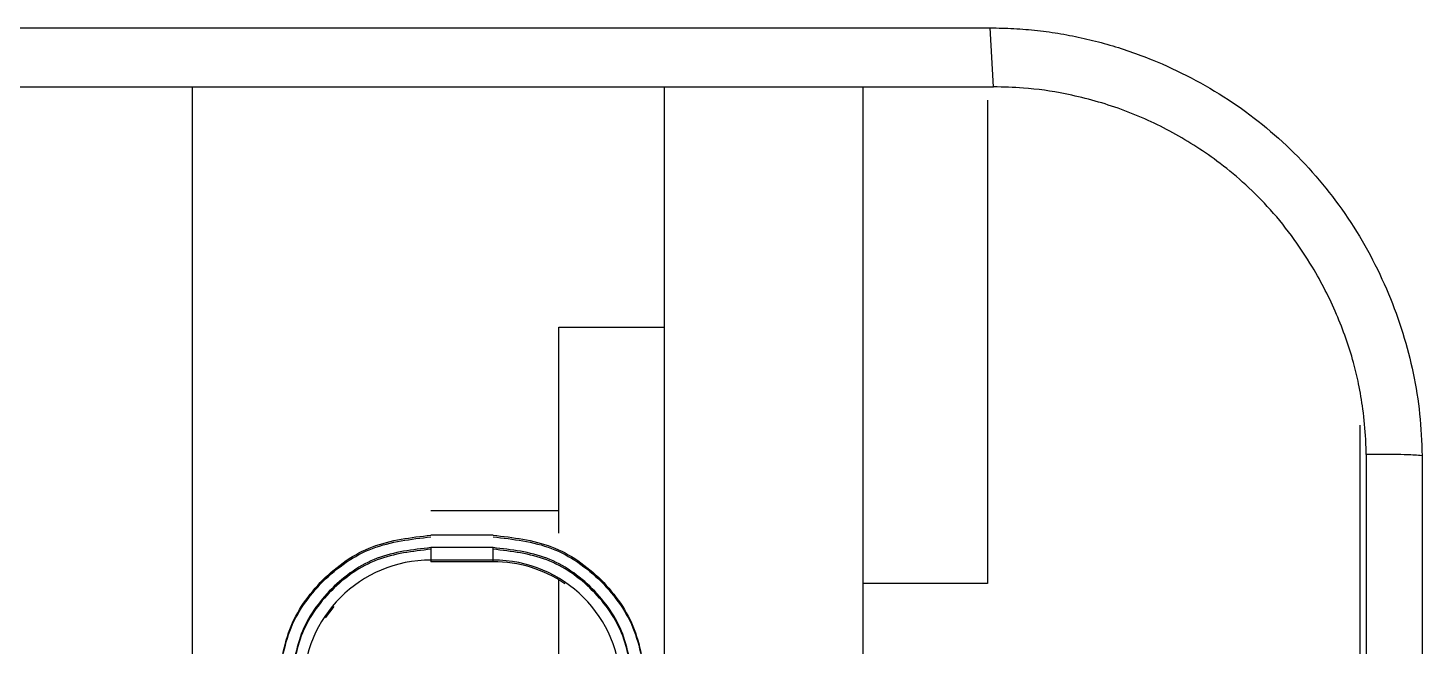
# Model space of a CAD drawing. Header units: millimetres. Extents: x 620 to 19791, y 2539 to 6969.
# Drawn here: x 4550.1 to 4561.32, y 3612.45 to 3617.43 of the extents above; entities that cross this region are included whole.
import ezdxf

# ---------------------------------------------------------------- set-up
doc = ezdxf.new("R2010")
doc.units = ezdxf.units.MM

msp = doc.modelspace()

# ---------------------------------------------------------------- linework, layer by layer
at = {"color": 7, "linetype": 'Continuous', "lineweight": 25}
for p, q in [((4546.85192, 3617.42712), (4557.84592, 3617.42718)), ((4557.87415, 3616.95281), (4557.84592, 3617.42724)), ((4546.87455, 3616.95284), (4557.87415, 3616.95284)), ((4551.42435, 3604.00364), (4551.42435, 3616.95284)), ((4551.42435, 3616.95282), (4557.87414, 3616.9528)), ((4555.22435, 3596.7429), (4555.22435, 3616.95281)), ((4556.82435, 3596.7429), (4556.82435, 3616.9528)), ((4557.82435, 3616.84608), (4557.82435, 3612.95281)), ((4554.37435, 3615.01784), (4555.22435, 3615.01784)), ((4554.37435, 3613.35968), (4554.37435, 3615.01784)), ((4560.82435, 3612.07967), (4560.82435, 3614.22975)), ((4560.87418, 3613.99275), (4560.87434, 3613.95281)), ((4561.32402, 3613.98309), (4561.32414, 3579.95294)), ((4560.87434, 3613.95281), (4560.87433, 3579.95261)), ((4553.34435, 3613.5429), (4554.37435, 3613.5429)), ((4553.84435, 3613.3429), (4553.34435, 3613.3429)), ((4553.84435, 3613.2429), (4553.34435, 3613.2429)), ((4553.34435, 3613.2429), (4553.34435, 3613.1429)), ((4553.84435, 3613.1429), (4553.84435, 3613.2429)), ((4553.84435, 3613.1429), (4553.34435, 3613.1429)), ((4553.84435, 3613.12968), (4553.34435, 3613.12968)), ((4554.37435, 3606.91784), (4554.37435, 3612.98286)), ((4557.82435, 3612.95281), (4556.82435, 3612.95281)), ((4552.56206, 3612.76969), (4552.49144, 3612.67713))]:
    msp.add_line(p, q, dxfattribs=at)
at = {"color": 8, "linetype": 'Continuous', "lineweight": 25}
for p, q in [((4553.34435, 3613.1429), (4553.34435, 3613.12968)), ((4553.84435, 3613.12968), (4553.84435, 3613.1429))]:
    msp.add_line(p, q, dxfattribs=at)
at = {"color": 7, "linetype": 'Continuous', "lineweight": 25}
for centre, start, end in [((4553.34435, 3612.1129), 90, 180), ((4553.84435, 3612.1129), 360, 90), ((4553.84435, 3612.09968), 55.900924, 90)]:
    msp.add_arc(centre, 1.03, start, end, dxfattribs=at)
for points, knots in [([(4557.84592, 3617.42718), (4557.90985, 3617.42613), (4558.03731, 3617.42405), (4558.22754, 3617.40763), (4558.41602, 3617.38147), (4558.60275, 3617.34462), (4558.78771, 3617.29734), (4558.97093, 3617.23957), (4559.30674, 3617.11318), (4559.77325, 3616.87117), (4560.30849, 3616.43745), (4560.74788, 3615.90642), (4561.01738, 3615.39963), (4561.17366, 3614.97267), (4561.25725, 3614.64829), (4561.31097, 3614.31783), (4561.31966, 3614.09496), (4561.32402, 3613.98309)], [0, 0, 0, 0, 0.03538818, 0.07056096, 0.10562603, 0.14069205, 0.17586772, 0.21126069, 0.24697665, 0.37444238, 0.50005807, 0.62567883, 0.75318947, 0.81532395, 0.87678462, 0.93814969, 1, 1, 1, 1]), ([(4560.87424, 3613.99275), (4560.87325, 3614.03336), (4560.87029, 3614.15535), (4560.85187, 3614.34566), (4560.81664, 3614.55223), (4560.75467, 3614.80979), (4560.64135, 3615.12975), (4560.42112, 3615.55991), (4560.15967, 3615.9165), (4559.8847, 3616.18706), (4559.62651, 3616.39639), (4559.36142, 3616.56545), (4559.09031, 3616.69804), (4558.81241, 3616.8082), (4558.48514, 3616.89704), (4558.1474, 3616.94602), (4557.95405, 3616.95069), (4557.87414, 3616.95262)], [0, 0, 0, 0, 0.02607301, 0.07833286, 0.12255577, 0.16050405, 0.24831073, 0.33973847, 0.4702213, 0.53002064, 0.58724208, 0.68361909, 0.73123375, 0.78109776, 0.87566594, 0.9486157, 1, 1, 1, 1]), ([(4561.32398, 3613.98309), (4561.28417, 3613.98579), (4561.21004, 3613.99083), (4561.10001, 3613.9933), (4560.98991, 3613.99296), (4560.91416, 3613.99282), (4560.87424, 3613.99275)], [0, 0, 0, 0, 0.26578888, 0.49483476, 0.73374353, 1, 1, 1, 1]), ([(4552.11435, 3612.1129), (4552.13284, 3612.27408), (4552.16982, 3612.59643), (4552.45425, 3613.003), (4552.86083, 3613.28743), (4553.18318, 3613.32441), (4553.34435, 3613.3429)], [0, 0, 0, 0, 0.25000025, 0.50000048, 0.75000071, 1, 1, 1, 1]), ([(4552.11435, 3612.09968), (4552.13284, 3612.26086), (4552.16982, 3612.58321), (4552.45425, 3612.98978), (4552.86083, 3613.27422), (4553.18318, 3613.31119), (4553.34435, 3613.32968)], [0, 0, 0, 0, 0.25000025, 0.50000048, 0.75000071, 1, 1, 1, 1]), ([(4553.84435, 3613.3429), (4554.00553, 3613.32441), (4554.32788, 3613.28743), (4554.73445, 3613.003), (4555.01889, 3612.59643), (4555.05586, 3612.27408), (4555.07435, 3612.1129)], [0, 0, 0, 0, 0.24999929, 0.49999952, 0.74999975, 1, 1, 1, 1]), ([(4553.84435, 3613.32968), (4554.00553, 3613.31119), (4554.32788, 3613.27422), (4554.73445, 3612.98978), (4555.01889, 3612.58321), (4555.05586, 3612.26086), (4555.07435, 3612.09968)], [0, 0, 0, 0, 0.24999929, 0.49999952, 0.74999975, 1, 1, 1, 1]), ([(4553.34435, 3613.2429), (4553.19628, 3613.22592), (4552.90013, 3613.19195), (4552.52662, 3612.93063), (4552.26531, 3612.55711), (4552.23134, 3612.26097), (4552.21435, 3612.1129)], [0, 0, 0, 0, 0.24999936, 0.500000381, 0.750000228, 1, 1, 1, 1]), ([(4553.34435, 3613.22968), (4553.19628, 3613.2127), (4552.90014, 3613.17872), (4552.52662, 3612.91741), (4552.26531, 3612.5439), (4552.23134, 3612.24775), (4552.21435, 3612.09968)], [0, 0, 0, 0, 0.24999996, 0.5, 0.75000004, 1, 1, 1, 1]), ([(4554.97435, 3612.1129), (4554.95737, 3612.26097), (4554.92339, 3612.55711), (4554.66208, 3612.93063), (4554.28857, 3613.19195), (4553.99242, 3613.22592), (4553.84435, 3613.2429)], [0, 0, 0, 0, 0.249999772, 0.499999619, 0.75000064, 1, 1, 1, 1]), ([(4554.97435, 3612.09968), (4554.95737, 3612.24775), (4554.92339, 3612.5439), (4554.66208, 3612.91741), (4554.28857, 3613.17872), (4553.99242, 3613.2127), (4553.84435, 3613.22968)], [0, 0, 0, 0, 0.24999996, 0.5, 0.75000004, 1, 1, 1, 1])]:
    msp.add_open_spline(points, degree=3, knots=knots, dxfattribs=at)

doc.saveas('drawing.dxf')
